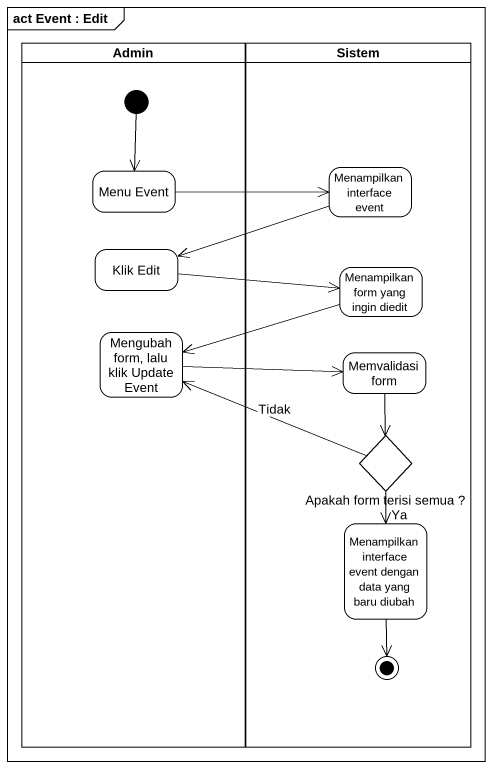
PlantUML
@startuml
mainframe act Event : Edit
hide empty description
state Admin <<partition>> {
  state "Menu Event" as Menu_Event
  state "Klik Edit" as Klik_Edit
  state "Mengubah form, lalu klik Update Event" as Mengubah_form_lalu_klik
  [*] --> Menu_Event
}
state Sistem <<partition>> {
  state "Menampilkan interface event" as Menampilkan_interface_event
  state "Menampilkan form yang ingin diedit" as Menampilkan_form_yang_ingin
  state "Memvalidasi form" as Memvalidasi_form
  state "Apakah form terisi semua ?" as Apakah_form_terisi_semua <<choice>>
  state "Menampilkan interface event dengan data yang baru diubah" as Menampilkan_interface_event_2
  Menampilkan_interface_event_2 --> [*]
}
Menu_Event -right-> Menampilkan_interface_event
Menampilkan_interface_event -left-> Klik_Edit
Klik_Edit -right-> Menampilkan_form_yang_ingin
Menampilkan_form_yang_ingin -left-> Mengubah_form_lalu_klik
Mengubah_form_lalu_klik -right-> Memvalidasi_form
Memvalidasi_form --> Apakah_form_terisi_semua
Apakah_form_terisi_semua -left-> Mengubah_form_lalu_klik : Tidak
Apakah_form_terisi_semua --> Menampilkan_interface_event_2 : Ya
@enduml
